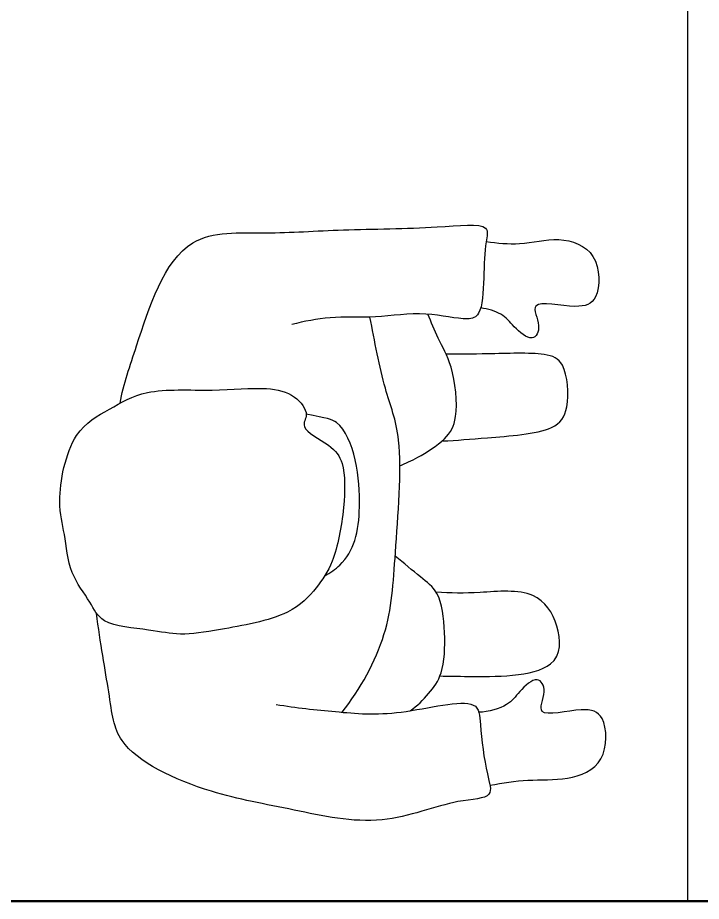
# Model space of a CAD drawing. Header units: millimetres. Extents: x -9564 to 100156, y -26854 to 24346.
# Drawn here: x 71686 to 72277, y -21146 to -20382 of the extents above; entities that cross this region are included whole.
import ezdxf

# ---------------------------------------------------------------- set-up
doc = ezdxf.new("R2010")
doc.units = ezdxf.units.MM
doc.header["$LTSCALE"] = 100
doc.layers.add('Muebles', color=112, linetype='Continuous')
doc.layers.add('Personal', color=171, linetype='Continuous')
doc.layers.add('Paredes', color=7, linetype='Continuous', lineweight=50)

# ---------------------------------------------------------------- blocks, each defined once
blk = doc.blocks.new('pa17-16')
for points, knots in [([(5.62002, 2.55372), (5.61883, 2.54274), (5.61536, 2.52528), (5.62227, 2.49014), (5.6346, 2.42927), (5.66101, 2.40638), (5.68503, 2.3908), (5.73216, 2.3832), (5.77233, 2.38417), (5.78811, 2.39688), (5.80182, 2.42678), (5.81461, 2.41619), (5.83238, 2.43047), (5.83824, 2.45684), (5.83178, 2.50377), (5.83444, 2.56151), (5.81369, 2.59365), (5.79435, 2.62844), (5.73068, 2.63877), (5.70369, 2.62963), (5.66788, 2.62598), (5.64416, 2.60548), (5.6228, 2.59614), (5.62143, 2.56674), (5.62002, 2.55372)], [0, 0, 0, 0, 0.297584, 0.631064, 1.068635, 1.39533, 1.69617, 2.097861, 2.458938, 2.716293, 3.010442, 3.199165, 3.447293, 3.731671, 4.119196, 4.541864, 4.881702, 5.22714, 5.673063, 5.989311, 6.327668, 6.644571, 6.906626, 7.259736, 7.259736, 7.259736, 7.259736]), ([(5.55751, 2.43912), (5.55492, 2.42175), (5.55246, 2.38518), (5.54908, 2.33295), (5.57124, 2.25995), (5.5431, 2.25887), (5.50288, 2.25256), (5.47927, 2.24349), (5.47848, 2.28129), (5.44993, 2.34378), (5.46575, 2.42346), (5.47761, 2.50331), (5.51164, 2.57979), (5.55524, 2.58504), (5.60805, 2.59623), (5.63356, 2.60014)], [0, 0, 0, 0, 0.404899, 0.829805, 1.276298, 1.516647, 1.885942, 2.122553, 2.418487, 2.881882, 3.382407, 3.897515, 4.613825, 5.020942, 5.393355, 5.393355, 5.393355, 5.393355]), ([(5.81957, 2.58456), (5.83702, 2.58187), (5.88167, 2.56747), (5.97554, 2.54176), (5.97203, 2.46091), (5.97908, 2.39259), (5.98116, 2.31501), (5.9891, 2.26121), (5.96925, 2.26636), (5.94014, 2.26633), (5.90633, 2.26679), (5.90051, 2.28107), (5.90899, 2.31838), (5.90069, 2.36058), (5.90188, 2.40112), (5.89641, 2.42377), (5.89335, 2.43478)], [6.682038, 6.682038, 6.682038, 6.682038, 7.076266, 7.806153, 8.304227, 8.77662, 9.284333, 9.649979, 9.844608, 10.160206, 10.472731, 10.661147, 10.998544, 11.371438, 11.724832, 12.051545, 12.051545, 12.051545, 12.051545]), ([(5.67236, 2.39945), (5.67502, 2.39465), (5.68371, 2.38297), (5.70409, 2.37182), (5.73476, 2.36968), (5.77404, 2.37282), (5.80851, 2.38737), (5.81161, 2.40148), (5.81443, 2.41986)], [0.121052, 0.121052, 0.121052, 0.121052, 0.297289, 0.584433, 0.895396, 1.26174, 1.600834, 1.760925, 1.760925, 1.760925, 1.760925]), ([(5.5522, 2.38085), (5.57305, 2.36534), (5.62222, 2.33981), (5.69237, 2.33828), (5.79516, 2.33233), (5.83759, 2.35205), (5.88101, 2.36128), (5.90191, 2.36601)], [0, 0, 0, 0, 0.49262, 0.970296, 1.525877, 1.91054, 2.357805, 2.357805, 2.357805, 2.357805]), ([(5.55523, 2.32062), (5.55966, 2.31472), (5.57062, 2.30427), (5.58915, 2.2916), (5.62475, 2.29129), (5.6613, 2.2967), (5.6731, 2.31538), (5.68581, 2.32987), (5.69124, 2.3378)], [0, 0, 0, 0, 0.262594, 0.520609, 0.853848, 1.185107, 1.43842, 1.738028, 1.738028, 1.738028, 1.738028]), ([(5.77133, 2.33588), (5.77363, 2.33052), (5.77864, 2.32028), (5.79536, 2.29507), (5.81537, 2.2848), (5.86122, 2.29063), (5.88384, 2.30568), (5.8988, 2.31172), (5.90582, 2.31482)], [0, 0, 0, 0, 0.233477, 0.532145, 0.79329, 1.163492, 1.458071, 1.725911, 1.725911, 1.725911, 1.725911]), ([(5.58675, 2.29523), (5.58656, 2.28766), (5.58718, 2.26675), (5.58827, 2.18735), (5.63534, 2.18996), (5.66727, 2.21284), (5.66059, 2.26176), (5.65994, 2.28809), (5.66064, 2.30076)], [0.078483, 0.078483, 0.078483, 0.078483, 0.321516, 0.797556, 1.122606, 1.448668, 1.830958, 2.166281, 2.166281, 2.166281, 2.166281]), ([(5.79429, 2.29916), (5.79513, 2.28578), (5.79835, 2.26141), (5.8038, 2.20023), (5.82555, 2.18692), (5.86724, 2.19104), (5.87553, 2.21167), (5.87182, 2.26054), (5.87146, 2.286), (5.87105, 2.29784)], [0, 0, 0, 0, 0.353805, 0.775896, 1.041599, 1.377968, 1.615337, 2.001902, 2.313716, 2.313716, 2.313716, 2.313716]), ([(5.97134, 2.26517), (5.97034, 2.25531), (5.9686, 2.234), (5.9786, 2.20172), (5.96678, 2.16443), (5.92181, 2.16279), (5.91341, 2.18321), (5.92295, 2.22902), (5.89878, 2.21347), (5.88203, 2.22147), (5.89756, 2.23969), (5.90801, 2.24798), (5.91202, 2.26181), (5.91268, 2.26832)], [0.038839, 0.038839, 0.038839, 0.038839, 0.324329, 0.654038, 0.980089, 1.31306, 1.562526, 1.890179, 2.123217, 2.319335, 2.559559, 2.78492, 2.989829, 2.989829, 2.989829, 2.989829]), ([(5.49145, 2.2484), (5.49363, 2.23735), (5.49808, 2.215), (5.49683, 2.18058), (5.51199, 2.14452), (5.55692, 2.14697), (5.56343, 2.16806), (5.54978, 2.21282), (5.57526, 2.19952), (5.59121, 2.20901), (5.57409, 2.22575), (5.56165, 2.23389), (5.55587, 2.25153), (5.55559, 2.26003)], [0, 0, 0, 0, 0.324329, 0.654038, 0.980089, 1.31306, 1.562526, 1.890179, 2.123217, 2.319335, 2.559559, 2.78492, 3.066636, 3.066636, 3.066636, 3.066636])]:
    blk.add_open_spline(points, degree=3, knots=knots)

msp = doc.modelspace()

# ---------------------------------------------------------------- linework, layer by layer
at = {"layer": 'Muebles'}
msp.add_line((72265.508, -21146.369), (72265.508, -19646.369), dxfattribs=at)
at = {"layer": 'Paredes'}
msp.add_line((70765.508, -21146.369), (72865.508, -21146.369), dxfattribs=at)

# ---------------------------------------------------------------- block references
at = {"layer": 'Personal', "xscale": 979.1504951166461, "yscale": 979.1504951166461, "zscale": 979.1504951166461, "rotation": 88.39986811930522}
msp.add_blockref('pa17-16', (74144.99, -26482.223), dxfattribs=at)

doc.saveas('drawing.dxf')
